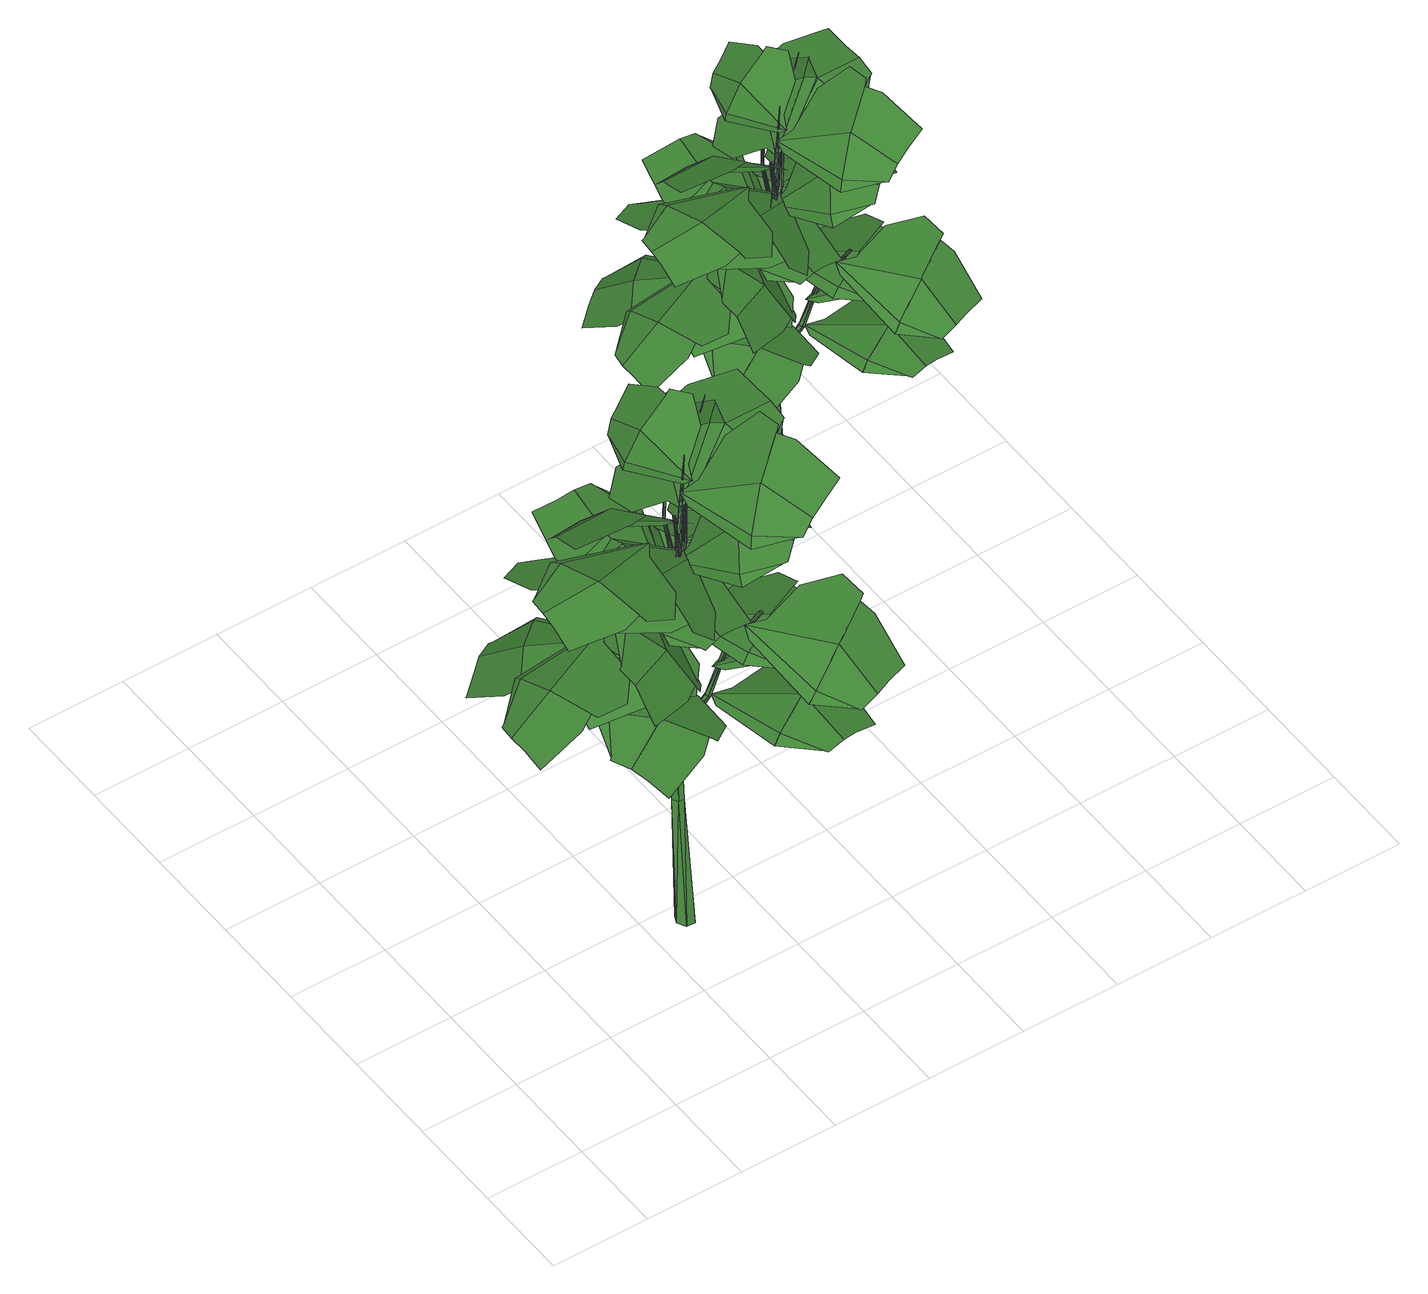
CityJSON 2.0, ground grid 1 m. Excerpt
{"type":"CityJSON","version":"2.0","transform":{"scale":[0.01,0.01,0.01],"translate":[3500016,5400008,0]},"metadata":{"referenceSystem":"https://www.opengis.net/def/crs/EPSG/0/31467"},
"CityObjects":{
"tree1":{"type":"SolitaryVegetationObject","attributes":{"species":"9999","function":"1060"},"geometry":[{"type":"MultiSurface","lod":"3","boundaries":[[[0,1,2]],[[3,4,5]],[[6,7,1]],[[6,1,0]],[[3,8,4]],[[9,10,11]],[[12,7,6]],[[13,8,3]],[[14,15,9]],[[9,15,10]],[[13,16,8]],[[17,18,14]],[[14,18,15]],[[19,16,13]],[[12,20,17]],[[17,20,18]],[[19,21,16]],[[22,9,11]],[[22,11,23]],[[24,21,19]],[[25,14,9]],[[25,9,22]],[[26,27,28]],[[29,17,14]],[[29,14,25]],[[26,30,31,27]],[[15,32,10]],[[12,17,29]],[[33,30,26,34]],[[35,36,15,18]],[[15,36,32]],[[34,37,30,33]],[[20,0,18]],[[18,0,36,35]],[[38,37,34]],[[12,6,20]],[[20,6,0]],[[38,39,37]],[[40,22,23]],[[40,23,41]],[[24,39,38]],[[42,22,40]],[[43,25,42,44]],[[42,25,22]],[[45,5,46]],[[12,29,43]],[[43,29,25]],[[45,3,5]],[[47,48,49]],[[49,48,50]],[[51,3,45]],[[52,53,47]],[[47,53,48]],[[51,13,3]],[[50,54,55]],[[52,56,57,53]],[[58,13,51]],[[48,59,54]],[[48,54,50]],[[58,19,13]],[[53,60,61,59]],[[53,59,48]],[[24,19,58]],[[56,61,60,53,57]],[[62,63,64]],[[64,63,65]],[[2,41,66]],[[67,68,62]],[[62,68,63]],[[2,40,41]],[[69,70,67]],[[67,70,68]],[[1,40,2]],[[63,71,72,65]],[[65,72,71,73]],[[1,42,40]],[[68,74,63]],[[63,74,71]],[[7,42,1]],[[70,75,68]],[[68,75,74]],[[7,43,44,42]],[[54,62,55]],[[55,62,64]],[[12,43,7]],[[54,76,67,62]],[[59,69,67]],[[59,67,76,54]],[[36,66,32]],[[73,47,49]],[[61,69,59]],[[36,2,66]],[[71,52,47]],[[71,47,73]],[[0,2,36]],[[74,52,71]],[[77,78,79]],[[75,80,74]],[[77,81,78]],[[82,81,77]],[[82,83,81]],[[83,84,82]],[[85,84,83]],[[86,77,79]],[[86,79,87]],[[88,77,86]],[[82,89,88]],[[88,82,77]],[[84,89,82]],[[90,91,92]],[[90,93,91]],[[94,93,90]],[[95,96,94]],[[94,95,93]],[[97,96,95]],[[98,90,92]],[[98,92,99]],[[100,90,98]],[[100,94,90]],[[94,101,100]],[[96,101,94]],[[93,86,87]],[[93,87,91]],[[95,88,86]],[[95,86,93]],[[89,97,88]],[[88,97,95]],[[81,99,78]],[[81,98,99]],[[83,98,81]],[[83,100,98]],[[101,85,100]],[[100,85,83]],[[102,103,104]],[[102,104,105]],[[106,107,108]],[[109,110,111]],[[109,112,110]],[[113,112,109]],[[113,114,112]],[[115,114,113]],[[115,116,114]],[[117,116,115,118,119,106]],[[120,111,121]],[[120,109,111]],[[122,109,120]],[[122,113,109]],[[123,113,122,124]],[[123,115,113]],[[106,119,118,115,123]],[[112,125,110]],[[112,126,125]],[[114,126,112]],[[114,127,126]],[[116,127,114]],[[116,108,127]],[[106,108,116,117]],[[121,104,103]],[[103,120,121]],[[72,120,103,128]],[[128,122,120,72]],[[129,122,128,130]],[[130,123,124,122,129]],[[106,123,130]],[[131,132,133]],[[134,135,129,136]],[[137,135,134]],[[138,139,140,141,142,143]],[[144,145,146,147,148,149,150]],[[142,143,151,132,131]],[[152,153,154]],[[154,153,145,155]],[[156,157,158]],[[159,160,161,162,163,164]],[[131,133,165,166]],[[167,146,153,152,168]],[[169,158,157,170,171]],[[172,129,163,162,173,174,175]],[[170,157,176]],[[176,157,156,177]],[[178,179,180,181,182,183]],[[184,185,186,187]],[[145,153,146]],[[188,166,142,141,189,190,191]],[[164,163,135,137,192]],[[193,194,195,196]],[[197,198,199]],[[197,199,200,201]],[[202,203,204,147,146,167]],[[201,197,182]],[[186,185,205]],[[166,131,142]],[[206,207,208,209,210,211]],[[129,135,163]],[[212,213,214,215,158,169]],[[216,201,182,181,217,218,219]],[[220,156,158,215,221,222,223]],[[211,210,194,224,225]],[[226,205,185,227,228]],[[183,182,197,198,229]],[[230,195,210,209,231,232,233]],[[224,194,193]],[[195,194,210]],[[234,235,236,237,205,226]],[[238,239,240]],[[238,241,239]],[[242,241,238]],[[242,243,241]],[[244,243,242]],[[244,245,243]],[[246,240,247,248]],[[248,238,240,246]],[[249,238,248]],[[249,242,238]],[[250,242,249]],[[250,244,242]],[[251,252,253]],[[251,254,252]],[[255,254,251]],[[255,256,254]],[[257,256,255]],[[257,258,256]],[[259,253,260]],[[259,251,253]],[[261,251,259]],[[261,255,251]],[[262,255,261]],[[262,257,255]],[[254,247,252]],[[254,248,247]],[[263,248,254,256]],[[256,249,248,263]],[[258,249,256]],[[258,250,249]],[[241,260,239]],[[241,259,260]],[[243,259,241]],[[243,261,259]],[[245,261,243]],[[245,262,261]],[[264,46,265]],[[264,45,46]],[[266,45,264]],[[266,51,45]],[[267,51,266]],[[267,58,51]],[[24,58,267,268]],[[30,265,27,31]],[[30,264,265]],[[37,264,30]],[[37,266,264]],[[39,266,37]],[[39,267,266]],[[24,268,267,39]],[[8,28,4]],[[8,26,28]],[[16,26,8]],[[16,34,26]],[[21,34,16]],[[21,38,34]],[[24,38,21]],[[269,270,271,272,273]],[[274,275,276,277]],[[278,76,270,279,280,281,282]],[[283,284,285,286,44]],[[287,288,0,289]],[[290,291,292]],[[293,294,295]],[[296,275,274]],[[297,298,294,293,299]],[[300,301,302]],[[303,304,305,306,307,308]],[[0,288,309]],[[310,119,298,311,312,313,314]],[[315,316,317,318,319]],[[320,321,322,323,324,325]],[[326,301,327]],[[328,329,330,331,332,333]],[[60,319,315]],[[108,107,334,326,31]],[[335,336,93,337]],[[338,57,339,340,341,342,343]],[[344,291,345]],[[346,327,301,300,347]],[[323,322,348,349,350]],[[351,352,353,354]],[[57,355,339]],[[276,275,356]],[[292,291,344,357]],[[117,358,359]],[[106,130,107]],[[360,344,345,361,362,363,364]],[[365,366,367,368,359,369]],[[370,117,359,368,371,372,373]],[[374,309,288,375,376]],[[377,378,379,124]],[[124,377,380]],[[381,380,377,382,383]],[[271,272,384]],[[375,288,287]],[[385,386,387,388,327,346]],[[227,185,184]],[[354,389,390,391,392,307,306]],[[295,294,119,393]],[[394,395,396,340,339,397]],[[118,398,399]],[[400,246,323,324,401,402,403]],[[404,355,57,405]],[[406,407,408,409,380,381]],[[93,336,332]],[[410,411,412,413,414,415]],[[416,417,418,279,270,269]],[[419,355,404]],[[420,421,422]],[[35,420,414]],[[423,336,335]],[[424,35,414,413,425,426,427]],[[333,332,336,423,428]],[[429,60,315,430,431,432,433]],[[384,271,76,434]],[[435,436,437,361,345,438]],[[439,356,275,296,440]],[[441,124,380,409,442,443,444]],[[445,186,205,237,446,447,448]],[[449,450,451]],[[452,451,450,453,454]],[[438,345,291,290,455]],[[456,276,457,458,430,315,316]],[[459,460,461,311,298,297]],[[377,382,378]],[[326,334,127,108,31]],[[462,463,283,464,465]],[[318,319,466]],[[450,467,468,449]],[[127,102,126]],[[283,464,284]],[[358,469,470]],[[351,471,352]],[[350,349,472]],[[473,474,475,476,463,462]],[[450,453,467]],[[369,359,358,469,477]],[[466,319,60,478]],[[479,480,481,482,309,374]],[[126,102,105]],[[107,130,128]],[[483,449,451,484,485,486,487]],[[488,93,332,331,489,490,491]],[[107,128,334]],[[492,0,309,482,493,494,495]],[[334,103,102]],[[334,128,103]],[[496,497,498,484,451,452]],[[74,56,52]],[[499,326,327,388,500,501,502]],[[503,276,356,504,505,506,507]],[[420,422,508,35]],[[127,334,102]],[[302,301,326,509]],[[510,511,512,513,399,514]],[[472,350,246,515]],[[415,414,420,421,516]],[[514,399,398,517,518]],[[306,305,519,471,351]],[[286,44,283,463]],[[126,105,125]],[[351,354,306]],[[56,74,80]],[[246,350,323]],[[520,521,522,504,356,439]],[[398,517,523]],[[398,523,524,118]],[[76,271,270]],[[119,294,298]],[[397,339,355,419,525]],[[358,470,526,117]],[[527,286,463,476,528,529,530]],[[531,118,399,513,532,533,534]]]}]},
"tree2":{"type":"SolitaryVegetationObject","attributes":{"species":"9999","function":"1060"},"geometry":[{"type":"MultiSurface","lod":"3","boundaries":[[[535,536,537]],[[538,539,540]],[[541,542,536]],[[541,536,535]],[[538,543,539]],[[544,545,546]],[[547,542,541]],[[548,543,538]],[[549,550,544]],[[544,550,545]],[[548,551,543]],[[552,553,549]],[[549,553,550]],[[554,551,548]],[[547,555,552]],[[552,555,553]],[[554,556,551]],[[557,544,546]],[[557,546,558]],[[559,556,554]],[[560,549,544]],[[560,544,557]],[[561,562,563]],[[564,552,549]],[[564,549,560]],[[561,565,566,562]],[[550,567,545]],[[547,552,564]],[[568,565,561,569]],[[570,571,550,553]],[[550,571,567]],[[569,572,565,568]],[[555,535,553]],[[553,535,571,570]],[[573,572,569]],[[547,541,555]],[[555,541,535]],[[574,557,558]],[[574,558,575]],[[576,557,574]],[[577,560,576,578]],[[576,560,557]],[[579,540,580]],[[547,564,577]],[[577,564,560]],[[579,538,540]],[[581,582,583]],[[583,582,584]],[[585,538,579]],[[586,587,581]],[[581,587,582]],[[585,548,538]],[[584,588,589]],[[586,590,591,587]],[[592,548,585]],[[582,593,588]],[[582,588,584]],[[592,554,548]],[[587,594,595,593]],[[587,593,582]],[[559,554,592]],[[590,595,594,587,591]],[[596,597,598]],[[598,597,599]],[[537,575,600]],[[601,602,596]],[[596,602,597]],[[537,574,575]],[[603,604,601]],[[601,604,602]],[[536,574,537]],[[597,605,606,599]],[[599,606,605,607]],[[536,576,574]],[[602,608,597]],[[597,608,605]],[[542,576,536]],[[604,609,602]],[[602,609,608]],[[542,577,578,576]],[[588,596,589]],[[589,596,598]],[[547,577,542]],[[588,610,601,596]],[[593,603,601]],[[593,601,610,588]],[[571,600,567]],[[607,581,583]],[[595,603,593]],[[571,537,600]],[[605,586,581]],[[605,581,607]],[[535,537,571]],[[608,586,605]],[[611,612,613]],[[609,614,608]],[[611,615,612]],[[616,615,611]],[[616,617,615]],[[617,618,616]],[[619,618,617]],[[620,611,613]],[[620,613,621]],[[622,611,620]],[[616,623,622]],[[622,616,611]],[[618,623,616]],[[624,625,626]],[[624,627,625]],[[628,627,624]],[[629,630,628]],[[628,629,627]],[[631,630,629]],[[632,624,626]],[[632,626,633]],[[634,624,632]],[[634,628,624]],[[628,635,634]],[[630,635,628]],[[627,620,621]],[[627,621,625]],[[629,622,620]],[[629,620,627]],[[623,631,622]],[[622,631,629]],[[615,633,612]],[[615,632,633]],[[617,632,615]],[[617,634,632]],[[635,619,634]],[[634,619,617]],[[636,637,638]],[[636,638,639]],[[640,641,642]],[[643,644,645]],[[643,646,644]],[[647,646,643]],[[647,648,646]],[[649,648,647]],[[649,650,648]],[[651,650,649,652,653,640]],[[654,645,655]],[[654,643,645]],[[656,643,654]],[[656,647,643]],[[657,647,656,658]],[[657,649,647]],[[640,653,652,649,657]],[[646,659,644]],[[646,660,659]],[[648,660,646]],[[648,661,660]],[[650,661,648]],[[650,642,661]],[[640,642,650,651]],[[655,638,637]],[[637,654,655]],[[606,654,637,662]],[[662,656,654,606]],[[663,656,662,664]],[[664,657,658,656,663]],[[640,657,664]],[[665,666,667]],[[668,669,663,670]],[[671,669,668]],[[672,673,674,675,676,677]],[[678,679,680,681,682,683,684]],[[676,677,685,666,665]],[[686,687,688]],[[688,687,679,689]],[[690,691,692]],[[693,694,695,696,697,698]],[[665,667,699,700]],[[701,680,687,686,702]],[[703,692,691,704,705]],[[706,663,697,696,707,708,709]],[[704,691,710]],[[710,691,690,711]],[[712,713,714,715,716,717]],[[718,719,720,721]],[[679,687,680]],[[722,700,676,675,723,724,725]],[[698,697,669,671,726]],[[727,728,729,730]],[[731,732,733]],[[731,733,734,735]],[[736,737,738,681,680,701]],[[735,731,716]],[[720,719,739]],[[700,665,676]],[[740,741,742,743,744,745]],[[663,669,697]],[[746,747,748,749,692,703]],[[750,735,716,715,751,752,753]],[[754,690,692,749,755,756,757]],[[745,744,728,758,759]],[[760,739,719,761,762]],[[717,716,731,732,763]],[[764,729,744,743,765,766,767]],[[758,728,727]],[[729,728,744]],[[768,769,770,771,739,760]],[[772,773,774]],[[772,775,773]],[[776,775,772]],[[776,777,775]],[[778,777,776]],[[778,779,777]],[[780,774,781,782]],[[782,772,774,780]],[[783,772,782]],[[783,776,772]],[[784,776,783]],[[784,778,776]],[[785,786,787]],[[785,788,786]],[[789,788,785]],[[789,790,788]],[[791,790,789]],[[791,792,790]],[[793,787,794]],[[793,785,787]],[[795,785,793]],[[795,789,785]],[[796,789,795]],[[796,791,789]],[[788,781,786]],[[788,782,781]],[[797,782,788,790]],[[790,783,782,797]],[[792,783,790]],[[792,784,783]],[[775,794,773]],[[775,793,794]],[[777,793,775]],[[777,795,793]],[[779,795,777]],[[779,796,795]],[[798,580,799]],[[798,579,580]],[[800,579,798]],[[800,585,579]],[[801,585,800]],[[801,592,585]],[[559,592,801,802]],[[565,799,562,566]],[[565,798,799]],[[572,798,565]],[[572,800,798]],[[573,800,572]],[[573,801,800]],[[559,802,801,573]],[[543,563,539]],[[543,561,563]],[[551,561,543]],[[551,569,561]],[[556,569,551]],[[556,573,569]],[[559,573,556]],[[803,804,805,806,807]],[[808,809,810,811]],[[812,610,804,813,814,815,816]],[[817,818,819,820,578]],[[821,822,535,823]],[[824,825,826]],[[827,828,829]],[[830,809,808]],[[831,832,828,827,833]],[[834,835,836]],[[837,838,839,840,841,842]],[[535,822,843]],[[844,653,832,845,846,847,848]],[[849,850,851,852,853]],[[854,855,856,857,858,859]],[[860,835,861]],[[862,863,864,865,866,867]],[[594,853,849]],[[642,641,868,860,566]],[[869,870,627,871]],[[872,591,873,874,875,876,877]],[[878,825,879]],[[880,861,835,834,881]],[[857,856,882,883,884]],[[885,886,887,888]],[[591,889,873]],[[810,809,890]],[[826,825,878,891]],[[651,892,893]],[[640,664,641]],[[894,878,879,895,896,897,898]],[[899,900,901,902,893,903]],[[904,651,893,902,905,906,907]],[[908,843,822,909,910]],[[911,912,913,658]],[[658,911,914]],[[915,914,911,916,917]],[[805,806,918]],[[909,822,821]],[[919,920,921,922,861,880]],[[761,719,718]],[[888,923,924,925,926,841,840]],[[829,828,653,927]],[[928,929,930,874,873,931]],[[652,932,933]],[[934,780,857,858,935,936,937]],[[938,889,591,939]],[[940,941,942,943,914,915]],[[627,870,866]],[[944,945,946,947,948,949]],[[950,951,952,813,804,803]],[[953,889,938]],[[954,955,956]],[[570,954,948]],[[957,870,869]],[[958,570,948,947,959,960,961]],[[867,866,870,957,962]],[[963,594,849,964,965,966,967]],[[918,805,610,968]],[[969,970,971,895,879,972]],[[973,890,809,830,974]],[[975,658,914,943,976,977,978]],[[979,720,739,771,980,981,982]],[[983,984,985]],[[986,985,984,987,988]],[[972,879,825,824,989]],[[990,810,991,992,964,849,850]],[[993,994,995,845,832,831]],[[911,916,912]],[[860,868,661,642,566]],[[996,997,817,998,999]],[[852,853,1000]],[[984,1001,1002,983]],[[661,636,660]],[[817,998,818]],[[892,1003,1004]],[[885,1005,886]],[[884,883,1006]],[[1007,1008,1009,1010,997,996]],[[984,987,1001]],[[903,893,892,1003,1011]],[[1000,853,594,1012]],[[1013,1014,1015,1016,843,908]],[[660,636,639]],[[641,664,662]],[[1017,983,985,1018,1019,1020,1021]],[[1022,627,866,865,1023,1024,1025]],[[641,662,868]],[[1026,535,843,1016,1027,1028,1029]],[[868,637,636]],[[868,662,637]],[[1030,1031,1032,1018,985,986]],[[608,590,586]],[[1033,860,861,922,1034,1035,1036]],[[1037,810,890,1038,1039,1040,1041]],[[954,956,1042,570]],[[661,868,636]],[[836,835,860,1043]],[[1044,1045,1046,1047,933,1048]],[[1006,884,780,1049]],[[949,948,954,955,1050]],[[1048,933,932,1051,1052]],[[840,839,1053,1005,885]],[[820,578,817,997]],[[660,639,659]],[[885,888,840]],[[590,608,614]],[[780,884,857]],[[1054,1055,1056,1038,890,973]],[[932,1051,1057]],[[932,1057,1058,652]],[[610,805,804]],[[653,828,832]],[[931,873,889,953,1059]],[[892,1004,1060,651]],[[1061,820,997,1010,1062,1063,1064]],[[1065,652,933,1047,1066,1067,1068]]]}]}
},
"vertices":[
[274,237,419],[276,236,419],[256,223,360],[245,215,431],[238,199,391],[236,198,392],[297,267,480],[298,266,480],[247,215,430],[251,223,362],[234,201,299],[233,197,301],[324,276,539],[246,229,468],[272,235,421],[251,225,361],[247,230,468],[295,265,481],[273,237,420],[257,243,510],[295,267,481],[258,243,510],[253,221,362],[235,195,301],[256,254,549],[273,234,421],[249,214,430],[241,196,392],[241,198,391],[296,264,481],[249,213,431],[241,196,394],[237,201,298],[248,228,466],[248,229,468],[256,227,365],[254,226,359],[248,228,469],[259,243,510],[259,242,510],[255,221,361],[238,195,299],[275,234,420],[297,265,481],[284,247,445],[245,213,431],[236,196,392],[209,211,323],[208,213,322],[240,196,264],[238,199,262],[246,228,469],[191,221,384],[190,222,383],[205,213,321],[235,199,261],[159,243,443],[176,232,411],[257,242,510],[188,222,382],[170,235,419],[157,243,443],[204,210,321],[205,208,322],[233,196,261],[235,193,262],[240,199,298],[187,220,382],[188,219,383],[156,242,443],[157,241,443],[208,208,323],[233,194,266],[238,193,264],[190,219,384],[158,241,444],[193,218,361],[253,170,293],[233,195,232],[234,192,231],[159,242,444],[252,173,294],[261,156,355],[260,158,355],[280,128,417],[279,129,418],[256,170,292],[238,191,230],[263,156,354],[281,127,417],[257,175,293],[240,194,230],[239,197,231],[258,172,292],[264,159,355],[264,158,355],[281,130,418],[282,128,417],[254,175,294],[235,198,232],[262,160,356],[280,130,418],[239,186,160],[233,186,161],[231,171,19],[240,171,18],[240,188,587],[241,195,445],[242,197,444],[233,197,160],[240,188,18],[230,188,18],[239,197,160],[234,202,302],[238,202,302],[237,200,444],[240,200,444],[240,194,516],[238,195,500],[239,192,538],[230,192,160],[226,179,19],[232,198,302],[236,197,445],[234,197,399],[245,180,18],[242,192,160],[241,199,302],[234,194,302],[236,196,393],[238,194,445],[181,197,504],[141,185,506],[178,209,502],[148,223,395],[149,211,399],[225,204,391],[112,198,384],[131,150,495],[124,128,483],[172,109,472],[190,109,471],[188,152,496],[135,165,504],[204,183,344],[202,203,349],[171,124,352],[207,102,327],[213,98,322],[234,115,314],[230,152,323],[138,185,506],[113,117,344],[133,150,361],[123,157,360],[189,201,350],[204,201,434],[147,142,468],[175,121,438],[106,161,376],[105,138,366],[151,119,382],[167,119,390],[157,165,403],[107,178,383],[244,196,460],[254,188,456],[123,100,337],[111,115,343],[125,97,443],[121,112,457],[118,110,456],[223,180,392],[169,111,388],[196,106,381],[219,135,383],[138,150,472],[192,198,440],[70,141,509],[68,117,502],[116,100,515],[133,102,522],[123,150,530],[70,159,513],[317,102,364],[321,114,365],[250,159,342],[256,147,344],[242,172,458],[190,102,467],[210,99,448],[233,130,444],[109,197,383],[82,219,375],[81,209,383],[161,196,414],[153,203,406],[113,194,521],[75,179,512],[110,205,515],[187,188,506],[198,181,508],[133,89,326],[145,74,310],[194,92,319],[334,157,354],[46,153,361],[46,128,358],[81,116,395],[93,119,408],[83,167,402],[45,171,362],[128,89,427],[132,77,405],[180,96,392],[195,106,395],[187,165,511],[135,94,520],[161,89,511],[183,119,507],[203,183,425],[198,103,388],[212,122,373],[214,156,389],[51,191,360],[48,190,358],[374,119,346],[360,105,353],[363,104,352],[72,178,511],[149,180,413],[95,111,409],[122,105,415],[145,134,416],[381,131,335],[393,147,319],[359,188,322],[345,197,327],[228,183,476],[239,200,438],[237,198,437],[229,184,477],[221,175,515],[222,176,516],[207,158,555],[208,159,555],[233,190,456],[238,196,436],[229,181,476],[221,174,515],[207,157,554],[232,181,476],[240,196,436],[242,197,438],[230,180,476],[223,174,516],[222,174,515],[209,157,555],[208,157,555],[231,183,477],[241,199,438],[223,175,516],[209,158,555],[223,174,513],[247,212,431],[238,195,393],[247,227,469],[258,241,510],[257,248,530],[102,302,321],[122,263,355],[154,294,342],[122,310,321],[119,312,319],[272,43,379],[281,46,388],[263,128,412],[260,117,404],[173,218,359],[91,224,353],[86,218,353],[97,192,353],[135,192,356],[366,243,465],[371,236,456],[293,243,441],[281,247,445],[356,197,406],[357,210,409],[283,227,416],[366,255,333],[335,227,341],[340,219,332],[286,79,549],[255,106,546],[251,101,536],[310,22,369],[303,82,561],[281,130,577],[289,77,549],[280,79,387],[255,111,397],[245,105,392],[218,241,644],[204,236,631],[194,233,622],[224,232,591],[258,241,608],[250,243,620],[356,256,409],[255,187,549],[317,158,595],[323,163,598],[322,190,592],[292,200,571],[224,172,439],[231,120,423],[212,115,421],[210,118,422],[184,149,432],[330,117,537],[308,106,530],[293,97,526],[269,147,520],[304,182,531],[315,168,533],[241,196,383],[294,133,403],[335,62,291],[359,67,283],[360,119,295],[353,135,302],[312,110,313],[319,57,296],[239,195,302],[262,81,301],[272,87,306],[254,159,291],[174,251,404],[213,303,384],[172,329,376],[165,333,375],[141,320,381],[145,285,393],[248,217,338],[315,263,362],[301,81,387],[282,77,386],[280,87,515],[277,89,513],[247,113,497],[195,214,583],[188,207,583],[238,186,554],[248,187,551],[247,271,378],[318,63,410],[261,214,333],[307,245,541],[275,271,520],[255,235,344],[291,306,368],[287,313,369],[259,312,364],[246,279,353],[320,301,502],[313,316,482],[262,301,480],[247,292,485],[326,291,516],[240,213,509],[243,296,480],[224,279,467],[223,243,480],[399,234,381],[391,215,386],[394,215,384],[245,270,448],[255,276,442],[242,209,401],[203,252,456],[206,307,464],[227,305,458],[225,309,459],[162,300,336],[318,86,382],[341,91,374],[342,143,386],[336,158,393],[251,197,562],[275,213,582],[280,232,603],[263,243,610],[238,179,532],[236,327,337],[219,343,327],[180,336,362],[249,316,343],[159,230,517],[171,200,551],[247,189,470],[309,187,532],[309,210,516],[282,211,490],[253,262,373],[188,231,404],[188,307,462],[163,309,460],[152,258,451],[155,240,449],[283,358,361],[264,372,373],[246,334,405],[245,318,413],[283,305,383],[296,350,352],[89,291,317],[69,275,311],[81,234,341],[259,298,348],[306,295,343],[305,337,339],[309,293,331],[297,55,296],[253,244,375],[239,320,417],[220,300,421],[225,267,403],[300,53,295],[189,228,420],[266,197,428],[273,201,427],[269,227,417],[234,239,414],[194,230,355],[360,293,340],[354,317,340],[305,314,361],[365,275,340],[331,23,374],[312,20,368],[218,205,408],[148,238,448],[142,218,429],[173,204,412],[268,168,339],[346,203,322],[325,216,310],[291,201,317],[282,284,467],[296,199,481],[336,221,487],[343,169,471],[322,167,471],[324,164,471],[368,257,333],[248,125,417],[271,130,409],[272,181,422],[319,88,567],[342,97,575],[328,144,592],[400,285,480],[346,277,490],[400,267,470],[403,269,470],[174,144,427],[286,193,476],[278,271,466],[333,274,527],[317,236,542],[185,223,612],[244,105,489],[397,303,483],[394,328,487],[342,328,498],[325,322,500],[335,277,526],[166,222,417],[400,250,372],[403,272,359],[363,299,382],[350,303,393],[301,278,469],[378,246,477],[385,250,475],[381,276,466],[346,288,463],[277,166,294],[360,139,300],[357,165,291],[321,177,288],[288,251,414],[349,310,390],[322,319,388],[296,293,398],[360,174,466],[383,179,458],[384,231,471],[260,190,385],[343,162,391],[340,188,382],[304,200,379],[282,122,413],[359,90,418],[365,94,420],[362,122,423],[326,134,420],[263,233,355],[236,183,382],[114,189,551],[110,167,563],[161,155,574],[178,157,574],[116,205,543],[233,176,456],[305,340,338],[120,219,527],[117,218,529],[184,224,615],[348,31,374],[371,39,373],[367,79,407],[156,234,506],[227,202,495],[260,300,345],[253,195,520],[288,262,455],[322,328,502],[297,333,491],[282,304,471],[227,187,514],[179,150,578],[202,135,570],[223,151,543],
[612,575,382],[614,574,382],[596,563,328],[586,555,392],[580,541,356],[578,540,357],[633,602,437],[634,601,437],[587,555,392],[591,562,329],[575,542,272],[574,539,274],[657,611,491],[587,568,426],[610,573,383],[591,565,328],[588,569,426],[631,601,438],[611,575,383],[597,581,464],[632,602,438],[598,581,464],[593,560,329],[577,537,274],[596,590,500],[612,572,383],[589,555,392],[582,537,357],[582,539,356],[632,600,438],[589,553,393],[582,538,358],[578,543,271],[589,567,424],[589,568,426],[595,566,332],[594,565,327],[589,567,427],[599,580,464],[595,560,329],[580,537,273],[613,572,383],[633,600,438],[622,584,406],[586,553,393],[578,538,357],[553,551,294],[552,553,293],[581,538,240],[580,541,239],[587,567,427],[537,560,349],[536,562,349],[549,553,292],[577,541,238],[507,581,404],[522,571,374],[597,580,465],[534,562,348],[518,573,381],[506,581,403],[548,551,292],[549,549,293],[575,538,238],[576,535,239],[581,540,271],[533,560,348],[534,558,349],[505,580,403],[506,579,404],[552,549,294],[575,536,242],[579,535,240],[536,558,349],[507,579,404],[539,558,329],[593,514,267],[575,537,211],[576,534,210],[508,580,404],[592,517,268],[600,502,323],[600,503,324],[617,475,380],[617,476,381],[596,514,266],[579,534,209],[602,501,323],[619,475,380],[597,519,267],[581,536,209],[580,539,211],[597,516,266],[603,504,323],[603,503,323],[619,477,380],[619,476,380],[594,519,268],[577,539,211],[601,505,324],[618,477,381],[581,529,146],[575,529,146],[573,515,17],[582,515,17],[581,531,535],[582,537,405],[583,539,405],[575,539,146],[581,530,16],[572,530,16],[580,539,145],[576,544,275],[580,544,275],[579,541,405],[582,541,405],[581,536,470],[579,537,455],[580,534,490],[572,534,146],[568,522,17],[574,540,275],[577,539,405],[576,539,363],[586,523,16],[583,534,146],[582,540,275],[576,536,275],[577,538,358],[579,536,405],[528,539,459],[491,528,461],[524,550,458],[497,562,359],[499,552,364],[567,545,356],[465,540,350],[482,496,451],[475,476,440],[519,459,430],[536,458,429],[534,498,451],[485,510,459],[549,526,313],[547,544,317],[518,472,321],[551,452,297],[557,449,294],[576,464,286],[572,498,294],[488,527,461],[466,466,314],[484,496,329],[475,502,328],[534,543,318],[548,542,395],[496,489,426],[522,469,399],[459,506,342],[458,485,333],[500,467,348],[515,467,355],[505,510,367],[460,521,349],[585,538,419],[594,531,415],[475,450,307],[464,464,312],[477,447,404],[472,462,416],[470,459,415],[566,523,357],[517,461,353],[541,455,347],[562,483,349],[488,495,430],[537,540,401],[426,488,463],[424,465,457],[468,451,469],[484,452,475],[474,496,482],[426,504,467],[652,452,332],[655,463,333],[590,504,312],[596,493,313],[583,516,417],[536,452,426],[554,450,408],[574,477,404],[462,539,349],[437,558,341],[436,550,349],[510,538,377],[502,544,370],[465,536,475],[431,522,466],[463,546,469],[533,531,461],[543,524,463],[484,440,297],[495,427,283],[540,443,290],[667,502,323],[404,499,328],[404,475,326],[437,465,360],[447,467,372],[438,511,366],[403,515,329],[480,440,389],[483,430,369],[526,447,357],[540,455,359],[532,509,465],[485,445,474],[509,440,466],[529,468,462],[547,526,387],[543,453,353],[556,471,340],[558,502,354],[409,534,328],[407,532,326],[703,468,315],[691,455,322],[694,454,321],[428,521,466],[498,523,376],[449,460,373],[473,455,378],[495,482,379],[710,479,305],[721,493,290],[690,530,293],[677,539,298],[570,526,433],[580,541,398],[579,540,398],[572,527,434],[564,519,469],[564,520,470],[551,503,505],[552,504,505],[575,532,415],[579,538,397],[571,524,433],[564,518,469],[551,502,505],[574,525,434],[581,537,397],[583,539,398],[572,523,433],[566,518,470],[565,517,469],[553,503,505],[552,502,505],[573,526,434],[582,541,399],[565,519,470],[553,503,506],[565,518,467],[587,552,393],[580,537,358],[588,566,427],[598,579,465],[597,585,483],[456,634,293],[473,599,324],[502,627,312],[474,642,292],[471,643,291],[611,398,345],[618,401,353],[602,476,375],[600,466,368],[520,558,327],[445,563,321],[441,558,321],[451,535,322],[486,535,324],[696,581,424],[701,575,415],[630,580,402],[618,584,405],[687,539,370],[688,550,373],[620,566,379],[696,591,303],[668,566,310],[672,559,302],[623,431,500],[595,456,498],[591,452,488],[645,379,336],[639,434,511],[619,477,526],[626,429,500],[618,431,353],[594,460,362],[585,455,357],[561,579,587],[549,575,575],[539,572,567],[567,571,539],[597,579,554],[591,580,564],[687,593,372],[594,529,500],[652,503,542],[657,508,545],[656,532,540],[629,542,520],[567,516,399],[573,468,385],[556,464,384],[554,467,385],[530,495,394],[663,466,489],[643,456,483],[629,448,479],[608,493,473],[639,525,483],[650,512,486],[582,538,349],[631,481,367],[668,416,265],[689,421,258],[690,467,269],[685,482,275],[647,459,285],[653,411,270],[580,537,275],[601,433,274],[610,438,279],[594,504,265],[521,588,368],[557,635,350],[519,659,343],[513,663,342],[491,651,347],[494,619,358],[589,557,308],[650,599,329],[637,433,353],[620,429,352],[618,439,469],[615,441,468],[588,463,453],[540,554,531],[534,547,531],[579,529,505],[588,530,502],[587,607,344],[652,417,374],[600,554,303],[642,582,493],[613,606,474],[595,573,313],[627,638,335],[624,644,336],[599,644,331],[586,613,321],[655,634,457],[648,647,439],[601,633,438],[588,626,442],[660,625,470],[582,553,464],[584,629,437],[567,613,425],[566,581,437],[726,572,347],[719,555,351],[722,555,350],[586,605,408],[595,610,403],[583,550,366],[547,589,415],[550,639,422],[569,638,417],[567,640,418],[510,633,306],[652,437,348],[674,443,340],[675,489,352],[669,503,358],[591,539,512],[613,553,530],[618,571,549],[602,581,556],[579,523,485],[578,657,307],[562,672,297],[526,665,329],[589,647,313],[508,568,471],[518,541,502],[588,531,428],[645,529,485],[644,551,470],[620,552,446],[593,598,340],[533,570,368],[533,639,421],[511,640,418],[501,594,411],[504,578,409],[620,686,329],[603,698,340],[587,664,369],[586,649,376],[620,637,348],[632,678,321],[443,624,289],[426,610,283],[436,572,311],[599,630,316],[641,628,313],[640,666,308],[644,627,302],[633,410,270],[593,582,341],[581,650,380],[563,633,384],[568,603,367],[636,407,269],[535,567,383],[605,539,390],[611,543,388],[608,566,380],[575,577,377],[539,569,323],[690,626,310],[685,648,310],[641,645,329],[695,610,309],[664,381,340],[647,378,335],[561,546,372],[497,576,408],[492,558,391],[520,545,375],[606,512,308],[678,544,294],[659,556,283],[628,542,289],[620,618,426],[632,540,438],[669,561,444],[675,513,429],[656,511,429],[658,509,429],[698,594,303],[588,473,380],[610,478,372],[611,525,384],[654,440,517],[674,447,523],[662,491,539],[727,619,437],[678,612,446],[727,602,428],[730,604,428],[521,490,389],[623,535,433],[616,606,424],[666,609,480],[651,575,494],[531,563,558],[585,455,445],[724,635,440],[721,658,444],[674,658,453],[659,652,456],[668,611,479],[514,562,380],[727,587,339],[729,607,327],[694,632,348],[681,635,358],[637,612,427],[707,584,434],[713,587,433],[710,611,424],[678,622,422],[615,510,268],[691,485,273],[688,509,265],[655,520,262],[625,588,377],[680,641,355],[656,650,353],[632,626,363],[690,518,424],[712,523,417],[713,569,429],[599,532,350],[675,507,356],[672,531,348],[639,542,345],[620,470,376],[689,441,381],[695,445,382],[692,470,385],[659,481,383],[602,572,323],[578,526,348],[466,532,502],[463,512,513],[509,500,523],[525,502,523],[468,546,495],[575,519,415],[640,669,308],[472,559,480],[469,558,481],[530,564,560],[679,387,340],[701,395,339],[697,431,370],[504,573,461],[569,543,451],[600,632,314],[593,537,473],[625,598,415],[656,658,457],[633,663,448],[620,637,429],[570,529,468],[526,496,526],[547,483,520],[565,497,494]
]}
